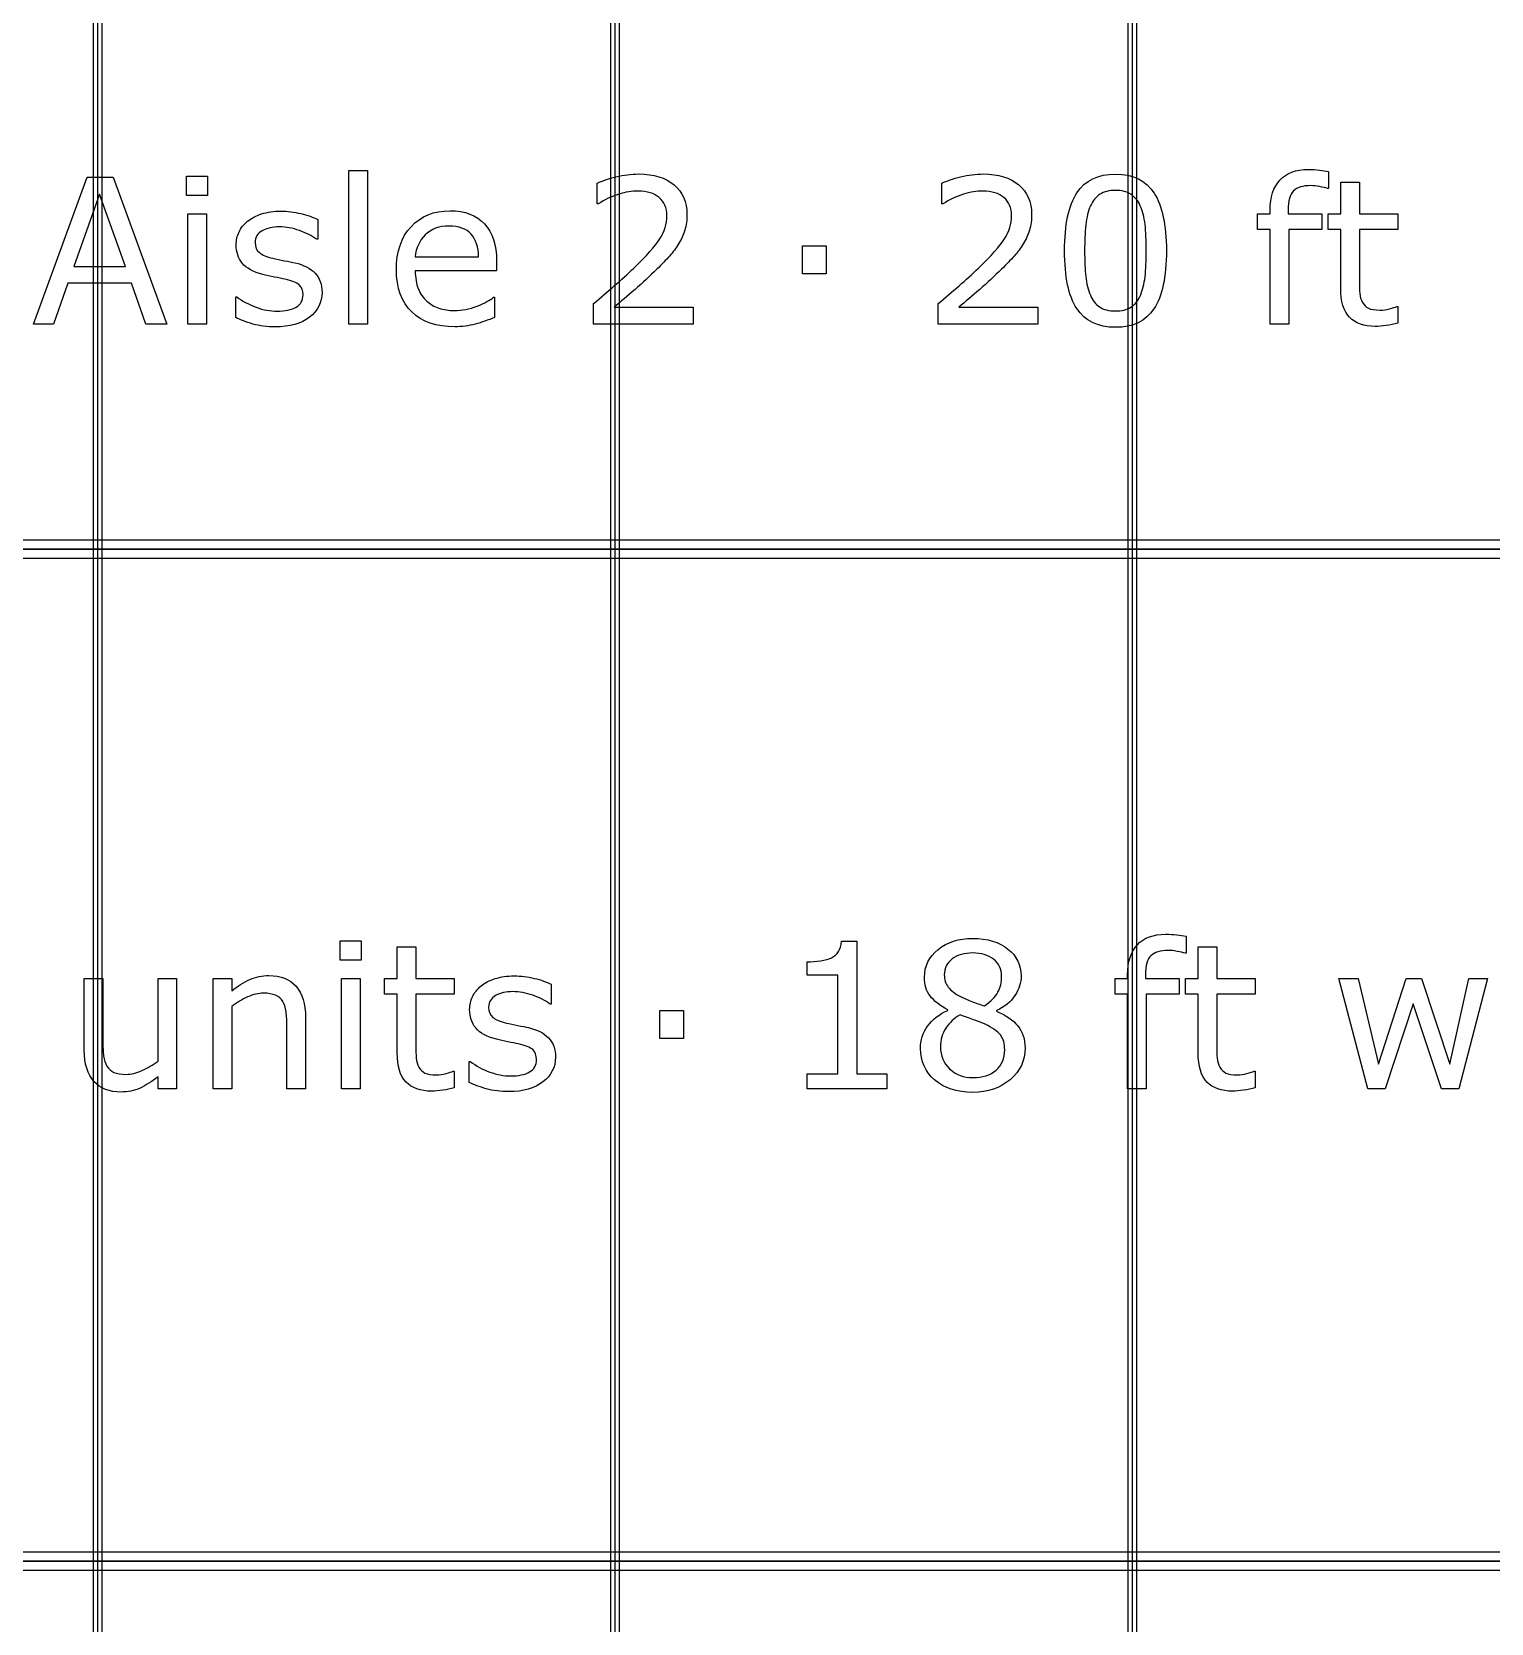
# Model space of a CAD drawing. Extents: x -13 to 750, y 12 to 2314.
# Drawn here: x 139.1 to 204, y 2080.1 to 2150.9 of the extents above; entities that cross this region are included whole.
import ezdxf

# ---------------------------------------------------------------- set-up
doc = ezdxf.new("R2010")
doc.units = 0
doc.layers.get('0').update_dxf_attribs({"linetype": 'CONTINUOUS'})

msp = doc.modelspace()

# ---------------------------------------------------------------- linework, layer by layer
at = {"color": 7}
for points in [[(141.80078, 2269.89), (141.80078, 2011.89), (142.19922, 2011.89), (142.19922, 2269.89)], [(164.80078, 2269.89), (164.80078, 2011.89), (165.19922, 2011.89), (165.19922, 2269.89)], [(187.80078, 2269.89), (187.80078, 2011.89), (188.19922, 2011.89), (188.19922, 2269.89)], [(44, 2153.89), (268, 2153.89), (268, 2127.89), (44, 2127.89)], [(145.073, 2137.89), (144.14575, 2137.89), (143.50415, 2139.71373), (140.67407, 2139.71373), (140.03247, 2137.89), (139.14917, 2137.89), (141.53101, 2144.43346), (142.69116, 2144.43346)], [(146.88794, 2143.62047), (145.9563, 2143.62047), (145.9563, 2144.4774), (146.88794, 2144.4774)], [(153.9939, 2137.89), (153.16772, 2137.89), (153.16772, 2144.72789), (153.9939, 2144.72789)], [(143.23608, 2140.4608), (142.08911, 2143.6732), (140.93774, 2140.4608)], [(146.83521, 2137.89), (146.00903, 2137.89), (146.00903, 2142.79869), (146.83521, 2142.79869)], [(174.38892, 2140.13561), (173.33862, 2140.13561), (173.33862, 2141.37926), (174.38892, 2141.37926)], [(189.51489, 2141.16393)], [(151.97681, 2139.30504)], [(188.35912, 2139.16881)], [(43.599609, 2128.29039), (43.599609, 2082.48961), (268.40039, 2082.48961), (268.40039, 2128.29039)], [(44, 2127.89), (268, 2127.89), (268, 2082.89), (44, 2082.89)], [(44.400391, 2127.48961), (267.59961, 2127.48961), (267.59961, 2083.29039), (44.400391, 2083.29039)], [(153.71924, 2109.62047), (152.7876, 2109.62047), (152.7876, 2110.4774), (153.71924, 2110.4774)], [(153.6665, 2103.89), (152.84033, 2103.89), (152.84033, 2108.79869), (153.6665, 2108.79869)], [(182.19141, 2108.90855)], [(203.79492, 2108.79869), (202.51611, 2103.89), (201.75146, 2103.89), (200.49023, 2107.67369), (199.23779, 2103.89), (198.47754, 2103.89), (197.18555, 2108.79869), (198.04687, 2108.79869), (198.94775, 2104.99742), (200.17383, 2108.79869), (200.85498, 2108.79869), (202.11182, 2104.99742), (202.96436, 2108.79869)], [(168.0498, 2106.13556), (166.99951, 2106.13556), (166.99951, 2107.37921), (168.0498, 2107.37921)], [(182.32764, 2105.63023)], [(183.23291, 2105.71372)], [(162.35449, 2105.30499)], [(44, 2082.89), (268, 2082.89), (268, 2056.89), (44, 2056.89)]]:
    msp.add_lwpolyline(points, close=True, dxfattribs=at)
for points in [[(142, 2269.89), (142, 2011.89)], [(165, 2269.89), (165, 2011.89)], [(188, 2269.89), (188, 2011.89)], [(196.72637, 2144.68394), (196.72632, 2143.92809)], [(164.25513, 2143.23814), (164.21123, 2143.23814), (164.21123, 2144.161)], [(179.57886, 2143.23814), (179.53496, 2143.23814), (179.53496, 2144.161)], [(196.72632, 2143.92809), (196.68242, 2143.92809)], [(197.26685, 2139.49405), (197.26685, 2142.10441), (196.70874, 2142.10441), (196.70874, 2142.79874), (197.26685, 2142.79874), (197.26685, 2144.20939), (198.09302, 2144.20939), (198.09302, 2142.79874), (199.7981, 2142.79874), (199.7981, 2142.10441), (198.09302, 2142.10441), (198.09302, 2139.86759)], [(151.7834, 2142.54822), (151.7834, 2141.66492), (151.7395, 2141.66492)], [(194.92901, 2142.96564), (194.92901, 2142.79865), (196.41875, 2142.79865), (196.41875, 2142.10432), (194.95537, 2142.10432), (194.95537, 2137.89), (194.1292, 2137.89), (194.1292, 2142.10436), (193.57109, 2142.10436), (193.57109, 2142.79869), (194.1292, 2142.79869), (194.1292, 2142.96129)], [(156.12085, 2140.89146), (158.93335, 2140.89146)], [(159.73755, 2140.25865), (156.12085, 2140.25865)], [(159.7375, 2140.70689), (159.73755, 2140.25865)], [(148.14038, 2138.18443), (148.14038, 2139.11168), (148.18428, 2139.11168)], [(159.59692, 2139.08971), (159.64082, 2139.08971), (159.64082, 2138.18883)], [(168.47827, 2137.89), (164.04858, 2137.89), (164.04858, 2138.80846)], [(183.802, 2137.89), (179.37231, 2137.89), (179.37231, 2138.80846)], [(164.95828, 2138.64146), (168.4783, 2138.64146), (168.47827, 2137.89)], [(180.28201, 2138.64146), (183.80203, 2138.64146), (183.802, 2137.89)], [(199.75417, 2138.67664), (199.79807, 2138.67664), (199.7981, 2137.93395)], [(190.38716, 2110.68394), (190.38721, 2109.92809)], [(155.31885, 2105.494), (155.31885, 2108.10436), (154.76074, 2108.10436), (154.76074, 2108.79869), (155.31885, 2108.79869), (155.31885, 2110.20934), (156.14502, 2110.20934), (156.14502, 2108.79869), (157.8501, 2108.79869), (157.8501, 2108.10436), (156.14502, 2108.10436), (156.14502, 2105.86754)], [(175.07227, 2110.45539), (175.75342, 2110.45539), (175.75342, 2104.55793), (177.08936, 2104.55793), (177.08936, 2103.89)], [(190.38721, 2109.92809), (190.34321, 2109.92809)], [(190.92773, 2105.49405), (190.92773, 2108.10441), (190.36963, 2108.10441), (190.36963, 2108.79874), (190.92773, 2108.79874), (190.92773, 2110.20939), (191.75391, 2110.20939), (191.75391, 2108.79874), (193.45898, 2108.79874), (193.45898, 2108.10441), (191.75391, 2108.10441), (191.75391, 2105.86759)], [(177.08936, 2103.89), (173.54736, 2103.89), (173.54736, 2104.55797), (174.90967, 2104.55797), (174.90967, 2108.94371), (173.54736, 2108.94371), (173.54736, 2109.54137)], [(141.40576, 2105.61266), (141.40576, 2108.79869), (142.23193, 2108.79869), (142.23193, 2106.00377)], [(144.68412, 2105.13364), (144.68412, 2108.79868), (145.51029, 2108.79868), (145.51025, 2103.89)], [(147.96245, 2107.55506), (147.96245, 2103.89), (147.13628, 2103.89), (147.13628, 2108.79869), (147.96245, 2108.79869), (147.96245, 2108.25377)], [(162.16109, 2108.54817), (162.16109, 2107.66487), (162.11719, 2107.66487)], [(188.58979, 2108.96564), (188.58979, 2108.79865), (190.07954, 2108.79865), (190.07954, 2108.10432), (188.61616, 2108.10432), (188.61616, 2103.89), (187.78999, 2103.89), (187.78999, 2108.10436), (187.23188, 2108.10436), (187.23188, 2108.79869), (187.78999, 2108.79869), (187.78999, 2108.96129)], [(151.24077, 2107.07604), (151.24072, 2103.89)], [(179.79199, 2107.38365), (179.79199, 2107.41005)], [(181.96729, 2107.37489), (181.96729, 2107.34849)], [(151.24072, 2103.89), (150.41455, 2103.89), (150.41455, 2106.68492)], [(158.51807, 2104.18438), (158.51807, 2105.11163), (158.56197, 2105.11163)], [(145.51025, 2103.89), (144.68408, 2103.89), (144.68408, 2104.43492)], [(157.80617, 2104.67659), (157.85007, 2104.67659), (157.8501, 2103.9339)], [(193.41507, 2104.67664), (193.45897, 2104.67664), (193.45898, 2103.93395)]]:
    msp.add_lwpolyline(points, dxfattribs=at)
for points in [[(164.21123, 2144.161), (164.419237, 2144.263533), (164.696093, 2144.357283), (165.0418, 2144.44225)], [(165.0418, 2144.44225), (165.390433, 2144.52721), (165.727347, 2144.56969), (166.05254, 2144.56969)], [(166.05254, 2144.56969), (166.72344, 2144.56969), (167.24932, 2144.40709), (167.63018, 2144.08189)], [(179.53496, 2144.161), (179.742967, 2144.263533), (180.019823, 2144.357283), (180.36553, 2144.44225)], [(180.36553, 2144.44225), (180.714163, 2144.52721), (181.051077, 2144.56969), (181.37627, 2144.56969)], [(181.37627, 2144.56969), (182.04717, 2144.56969), (182.57305, 2144.40709), (182.95391, 2144.08189)], [(185.53784, 2143.73033), (185.904053, 2144.28697), (186.475343, 2144.56529), (187.25171, 2144.56529)], [(187.25171, 2144.56529), (188.036863, 2144.56529), (188.609617, 2144.282577), (188.96997, 2143.71715)], [(194.56426, 2144.30162), (194.8543, 2144.6151), (195.273243, 2144.77184), (195.82109, 2144.77184)], [(195.82109, 2144.77184), (196.005663, 2144.77184), (196.171193, 2144.76304), (196.31768, 2144.74544)], [(196.31768, 2144.74544), (196.467093, 2144.72784), (196.603323, 2144.70734), (196.72637, 2144.68394)], [(166.03052, 2143.80943), (165.76392, 2143.80943), (165.475343, 2143.762557), (165.16479, 2143.66881)], [(166.96655, 2143.51939), (166.743897, 2143.71275), (166.431887, 2143.80943), (166.03052, 2143.80943)], [(167.63018, 2144.08189), (168.01104, 2143.75963), (168.20147, 2143.321643), (168.20147, 2142.76793)], [(181.35425, 2143.80943), (181.08765, 2143.80943), (180.799077, 2143.762557), (180.48853, 2143.66881)], [(182.29028, 2143.51939), (182.067627, 2143.71275), (181.755617, 2143.80943), (181.35425, 2143.80943)], [(182.95391, 2144.08189), (183.33477, 2143.75963), (183.5252, 2143.321643), (183.5252, 2142.76793)], [(184.98853, 2141.15514), (184.98853, 2142.318227), (185.171633, 2143.176623), (185.53784, 2143.73033)], [(187.25171, 2143.8402), (186.976317, 2143.8402), (186.7478, 2143.78307), (186.56616, 2143.66881)], [(187.93286, 2143.66881), (187.75708, 2143.78307), (187.53003, 2143.8402), (187.25171, 2143.8402)], [(194.1292, 2142.96129), (194.1292, 2143.544297), (194.27422, 2143.991073), (194.56426, 2144.30162)], [(195.16631, 2143.81379), (195.00811, 2143.658517), (194.92901, 2143.3758), (194.92901, 2142.96564)], [(195.93975, 2144.05109), (195.585257, 2144.05109), (195.327443, 2143.97199), (195.16631, 2143.81379)], [(196.32647, 2144.00719), (196.179983, 2144.036457), (196.051077, 2144.05109), (195.93975, 2144.05109)], [(196.68242, 2143.92809), (196.5916, 2143.954423), (196.47295, 2143.98079), (196.32647, 2144.00719)], [(165.16479, 2143.66881), (164.854243, 2143.575057), (164.551023, 2143.4315), (164.25513, 2143.23814)], [(167.30493, 2142.72398), (167.30493, 2143.063827), (167.192137, 2143.328963), (166.96655, 2143.51939)], [(180.48853, 2143.66881), (180.177983, 2143.575057), (179.87476, 2143.4315), (179.57886, 2143.23814)], [(182.62866, 2142.72398), (182.62866, 2143.063827), (182.515867, 2143.328963), (182.29028, 2143.51939)], [(186.13989, 2143.15025), (186.040283, 2142.933457), (185.971437, 2142.650743), (185.93335, 2142.30211)], [(186.56616, 2143.66881), (186.387453, 2143.55455), (186.245363, 2143.381697), (186.13989, 2143.15025)], [(188.35474, 2143.15904), (188.2522, 2143.384627), (188.111573, 2143.55455), (187.93286, 2143.66881)], [(188.56567, 2142.32408), (188.530537, 2142.652207), (188.460227, 2142.930527), (188.35474, 2143.15904)], [(188.96997, 2143.71715), (189.33325, 2143.15465), (189.51489, 2142.303577), (189.51489, 2141.16393)], [(148.28535, 2141.99012), (148.37031, 2142.168827), (148.49775, 2142.328493), (148.66767, 2142.46912)], [(148.66767, 2142.46912), (148.831737, 2142.606813), (149.039747, 2142.715213), (149.2917, 2142.79432)], [(149.2917, 2142.79432), (149.54658, 2142.876347), (149.83076, 2142.91736), (150.14424, 2142.91736)], [(150.14424, 2142.91736), (150.437207, 2142.91736), (150.733103, 2142.88074), (151.03193, 2142.8075)], [(151.03193, 2142.8075), (151.33369, 2142.737187), (151.58418, 2142.65076), (151.7834, 2142.54822)], [(155.93623, 2142.2274), (156.375683, 2142.69908), (156.95283, 2142.93492), (157.66767, 2142.93492)], [(157.66767, 2142.93492), (158.329783, 2142.93492), (158.83955, 2142.74156), (159.19697, 2142.35484)], [(159.19697, 2142.35484), (159.557323, 2141.968127), (159.7375, 2141.41881), (159.7375, 2140.70689)], [(166.99292, 2141.68248), (167.200927, 2142.004747), (167.30493, 2142.351913), (167.30493, 2142.72398)], [(168.20147, 2142.76793), (168.20147, 2142.518903), (168.169237, 2142.285993), (168.10477, 2142.0692)], [(182.31665, 2141.68248), (182.524657, 2142.004747), (182.62866, 2142.351913), (182.62866, 2142.72398)], [(183.5252, 2142.76793), (183.5252, 2142.518903), (183.492967, 2142.285993), (183.4285, 2142.0692)], [(188.62277, 2141.16393), (188.62277, 2141.609237), (188.603737, 2141.995953), (188.56567, 2142.32408)], [(148.1623, 2141.41883), (148.1623, 2141.620977), (148.203317, 2141.811407), (148.28535, 2141.99012)], [(149.31812, 2142.04285), (149.110107, 2141.928597), (149.0061, 2141.75721), (149.0061, 2141.52869)], [(150.08276, 2142.21863), (149.781007, 2142.21863), (149.526127, 2142.160037), (149.31812, 2142.04285)], [(150.97046, 2142.05604), (150.6687, 2142.164433), (150.3728, 2142.21863), (150.08276, 2142.21863)], [(151.7395, 2141.66492), (151.528567, 2141.820193), (151.27222, 2141.950567), (150.97046, 2142.05604)], [(155.28144, 2140.31578), (155.28144, 2141.118513), (155.499703, 2141.75572), (155.93623, 2142.2274)], [(156.5647, 2141.86266), (156.303953, 2141.601913), (156.156003, 2141.27818), (156.12085, 2140.89146)], [(157.62378, 2142.25377), (157.1814, 2142.25377), (156.828373, 2142.1234), (156.5647, 2141.86266)], [(158.60376, 2141.89781), (158.389893, 2142.135117), (158.063233, 2142.25377), (157.62378, 2142.25377)], [(158.93335, 2140.89146), (158.930683, 2141.32506), (158.82082, 2141.66051), (158.60376, 2141.89781)], [(165.83716, 2140.38609), (166.39966, 2140.931017), (166.784913, 2141.363147), (166.99292, 2141.68248)], [(168.10477, 2142.0692), (168.043237, 2141.855333), (167.95095, 2141.65172), (167.82791, 2141.45836)], [(181.16089, 2140.38609), (181.72339, 2140.931017), (182.108643, 2141.363147), (182.31665, 2141.68248)], [(183.4285, 2142.0692), (183.366967, 2141.855333), (183.27468, 2141.65172), (183.15164, 2141.45836)], [(185.93335, 2142.30211), (185.898217, 2141.953477), (185.88065, 2141.571153), (185.88065, 2141.15514)], [(148.43037, 2140.60145), (148.251657, 2140.824103), (148.1623, 2141.096563), (148.1623, 2141.41883)], [(149.0061, 2141.52869), (149.0061, 2141.326543), (149.06909, 2141.1742), (149.19507, 2141.07166)], [(149.19507, 2141.07166), (149.318117, 2140.96912), (149.517333, 2140.885623), (149.79272, 2140.82117)], [(167.42361, 2140.92223), (167.27127, 2140.746443), (167.085237, 2140.551617), (166.86551, 2140.33775)], [(167.82791, 2141.45836), (167.71365, 2141.27672), (167.578883, 2141.09801), (167.42361, 2140.92223)], [(182.74734, 2140.92223), (182.595, 2140.746443), (182.408967, 2140.551617), (182.18924, 2140.33775)], [(183.15164, 2141.45836), (183.03738, 2141.27672), (182.902613, 2141.09801), (182.74734, 2140.92223)], [(185.52905, 2138.58873), (185.168703, 2139.14537), (184.98853, 2140.00084), (184.98853, 2141.15514)], [(185.88065, 2141.15514), (185.88065, 2140.698107), (185.89675, 2140.31578), (185.92895, 2140.00816)], [(188.56567, 2140.00377), (188.603737, 2140.326037), (188.62277, 2140.712757), (188.62277, 2141.16393)], [(189.51489, 2141.16393), (189.51489, 2139.989123), (189.33032, 2139.12633), (188.96118, 2138.57555)], [(149.34883, 2140.10047), (148.918163, 2140.21473), (148.61201, 2140.381723), (148.43037, 2140.60145)], [(149.79272, 2140.82117), (149.945067, 2140.786037), (150.11499, 2140.75088), (150.30249, 2140.7157)], [(150.30249, 2140.7157), (150.492917, 2140.680567), (150.65112, 2140.648333), (150.7771, 2140.619)], [(150.7771, 2140.619), (151.160887, 2140.531113), (151.456783, 2140.380237), (151.66479, 2140.16637)], [(155.96699, 2138.43492), (155.509957, 2138.877307), (155.28144, 2139.50426), (155.28144, 2140.31578)], [(156.12085, 2140.25865), (156.12085, 2139.956897), (156.16626, 2139.693227), (156.25708, 2139.46764)], [(164.97144, 2139.59947), (165.281987, 2139.863143), (165.57056, 2140.12535), (165.83716, 2140.38609)], [(166.86551, 2140.33775), (166.55203, 2140.030137), (166.2283, 2139.73131), (165.89432, 2139.44127)], [(180.29517, 2139.59947), (180.605717, 2139.863143), (180.89429, 2140.12535), (181.16089, 2140.38609)], [(182.18924, 2140.33775), (181.87576, 2140.030137), (181.55203, 2139.73131), (181.21805, 2139.44127)], [(149.86299, 2139.98621), (149.67549, 2140.021343), (149.504103, 2140.05943), (149.34883, 2140.10047)], [(150.32441, 2139.89391), (150.207223, 2139.92031), (150.053417, 2139.951077), (149.86299, 2139.98621)], [(150.96601, 2139.63902), (150.854683, 2139.738633), (150.640817, 2139.823597), (150.32441, 2139.89391)], [(151.13301, 2139.19957), (151.13301, 2139.39293), (151.077343, 2139.539413), (150.96601, 2139.63902)], [(151.66479, 2140.16637), (151.872803, 2139.94957), (151.97681, 2139.66246), (151.97681, 2139.30504)], [(164.04858, 2138.80846), (164.3562, 2139.072127), (164.66382, 2139.335797), (164.97144, 2139.59947)], [(179.37231, 2138.80846), (179.67993, 2139.072127), (179.98755, 2139.335797), (180.29517, 2139.59947)], [(185.92895, 2140.00816), (185.96115, 2139.700547), (186.029997, 2139.425157), (186.13549, 2139.18199)], [(188.35913, 2139.16881), (188.46167, 2139.406117), (188.530517, 2139.684437), (188.56567, 2140.00377)], [(197.65796, 2138.19767), (197.39722, 2138.467197), (197.26685, 2138.899323), (197.26685, 2139.49405)], [(198.09302, 2139.86759), (198.09302, 2139.609777), (198.098887, 2139.407627), (198.11062, 2139.26114)], [(148.18428, 2139.11168), (148.44502, 2138.915393), (148.735057, 2138.758653), (149.05439, 2138.64146)], [(150.82539, 2138.64586), (151.03047, 2138.763047), (151.13301, 2138.947617), (151.13301, 2139.19957)], [(151.97681, 2139.30504), (151.97681, 2138.8568), (151.790773, 2138.489123), (151.4187, 2138.20201)], [(156.25708, 2139.46764), (156.3479, 2139.24498), (156.472413, 2139.061873), (156.63062, 2138.91832)], [(156.63062, 2138.91832), (156.78296, 2138.777693), (156.963133, 2138.672223), (157.17114, 2138.60191)], [(158.87183, 2138.6942), (159.21167, 2138.828967), (159.453367, 2138.960803), (159.59692, 2139.08971)], [(165.89432, 2139.44127), (165.560333, 2139.154163), (165.24832, 2138.88756), (164.95828, 2138.64146)], [(181.21805, 2139.44127), (180.884063, 2139.154163), (180.57205, 2138.88756), (180.28201, 2138.64146)], [(186.13549, 2139.18199), (186.23217, 2138.953477), (186.3684, 2138.77916), (186.54418, 2138.65904)], [(187.93725, 2138.65025), (188.11889, 2138.76451), (188.259513, 2138.937363), (188.35912, 2139.16881)], [(198.11062, 2139.26114), (198.122353, 2139.117587), (198.163367, 2138.982823), (198.23366, 2138.85685)], [(198.23366, 2138.85685), (198.298127, 2138.739663), (198.386017, 2138.653237), (198.49733, 2138.59757)], [(148.90063, 2137.89879), (148.598877, 2137.986683), (148.34546, 2138.081897), (148.14038, 2138.18443)], [(149.05439, 2138.64146), (149.37373, 2138.527207), (149.679883, 2138.47008), (149.97285, 2138.47008)], [(151.4187, 2138.20201), (151.04956, 2137.914903), (150.54419, 2137.77135), (149.90259, 2137.77135)], [(149.97285, 2138.47008), (150.33613, 2138.47008), (150.62031, 2138.528673), (150.82539, 2138.64586)], [(157.87422, 2137.77574), (157.059767, 2137.77574), (156.424023, 2137.995467), (155.96699, 2138.43492)], [(157.17114, 2138.60191), (157.38208, 2138.531603), (157.613527, 2138.49645), (157.86548, 2138.49645)], [(157.86548, 2138.49645), (158.199467, 2138.49645), (158.534917, 2138.562367), (158.87183, 2138.6942)], [(159.64082, 2138.18883), (159.3625, 2138.071643), (159.07832, 2137.973497), (158.78828, 2137.89439)], [(187.25171, 2137.75377), (186.46655, 2137.75377), (185.89233, 2138.03209), (185.52905, 2138.58873)], [(186.54418, 2138.65904), (186.722893, 2138.538927), (186.958733, 2138.47887), (187.2517, 2138.47887)], [(187.2517, 2138.47887), (187.527087, 2138.47887), (187.755603, 2138.535997), (187.93725, 2138.65025)], [(188.96118, 2138.57555), (188.594973, 2138.027697), (188.02515, 2137.75377), (187.25171, 2137.75377)], [(198.80054, 2137.79337), (198.29956, 2137.79337), (197.9187, 2137.928137), (197.65796, 2138.19767)], [(198.49733, 2138.59757), (198.61159, 2138.544837), (198.784443, 2138.51847), (199.01589, 2138.51847)], [(199.01589, 2138.51847), (199.150657, 2138.51847), (199.29128, 2138.537503), (199.43776, 2138.57557)], [(199.43776, 2138.57557), (199.584247, 2138.61657), (199.689717, 2138.65026), (199.75417, 2138.67664)], [(149.90259, 2137.77135), (149.53931, 2137.77135), (149.205323, 2137.81383), (148.90063, 2137.89879)], [(158.78828, 2137.89439), (158.49824, 2137.81529), (158.193553, 2137.77574), (157.87422, 2137.77574)], [(199.28833, 2137.83287), (199.10669, 2137.806537), (198.944093, 2137.79337), (198.80054, 2137.79337)], [(199.7981, 2137.93395), (199.642827, 2137.89295), (199.472903, 2137.859257), (199.28833, 2137.83287)], [(179.36572, 2110.09071), (179.77002, 2110.418837), (180.28418, 2110.5829), (180.9082, 2110.5829)], [(180.9082, 2110.5829), (181.56152, 2110.5829), (182.083007, 2110.426163), (182.47266, 2110.11269)], [(188.22505, 2110.30162), (188.51509, 2110.6151), (188.934033, 2110.77184), (189.48188, 2110.77184)], [(189.48188, 2110.77184), (189.666453, 2110.77184), (189.831983, 2110.76304), (189.97847, 2110.74544)], [(189.97847, 2110.74544), (190.127883, 2110.72784), (190.264113, 2110.70734), (190.38716, 2110.68394)], [(174.61963, 2109.7215), (174.754397, 2109.794747), (174.859867, 2109.887033), (174.93604, 2109.99836)], [(174.93604, 2109.99836), (175.01514, 2110.11262), (175.06055, 2110.264963), (175.07227, 2110.45539)], [(178.75928, 2108.86024), (178.75928, 2109.352433), (178.961427, 2109.76259), (179.36572, 2110.09071)], [(180.90381, 2109.93688), (180.53467, 2109.93688), (180.231447, 2109.848987), (179.99414, 2109.6732)], [(181.82666, 2109.65563), (181.586427, 2109.84313), (181.27881, 2109.93688), (180.90381, 2109.93688)], [(182.47266, 2110.11269), (182.862307, 2109.79921), (183.05713, 2109.40077), (183.05713, 2108.91737)], [(187.78999, 2108.96129), (187.78999, 2109.544297), (187.93501, 2109.991073), (188.22505, 2110.30162)], [(188.8271, 2109.81379), (188.668893, 2109.658517), (188.58979, 2109.3758), (188.58979, 2108.96564)], [(189.60054, 2110.05109), (189.246047, 2110.05109), (188.988233, 2109.97199), (188.8271, 2109.81379)], [(189.98725, 2110.00719), (189.84077, 2110.036457), (189.711867, 2110.05109), (189.60054, 2110.05109)], [(190.34321, 2109.92809), (190.25239, 2109.954423), (190.133737, 2109.98079), (189.98725, 2110.00719)], [(173.54736, 2109.54137), (173.731933, 2109.54137), (173.929687, 2109.556003), (174.14062, 2109.58527)], [(174.14062, 2109.58527), (174.35156, 2109.61747), (174.51123, 2109.66288), (174.61963, 2109.7215)], [(179.99414, 2109.6732), (179.759767, 2109.49742), (179.64258, 2109.260117), (179.64258, 2108.96129)], [(182.19141, 2108.90855), (182.19141, 2109.22203), (182.069827, 2109.471057), (181.82666, 2109.65563)], [(147.96245, 2108.25377), (148.220263, 2108.467637), (148.486867, 2108.63463), (148.76226, 2108.75475)], [(148.76226, 2108.75475), (149.037647, 2108.874863), (149.32036, 2108.93492), (149.6104, 2108.93492)], [(149.6104, 2108.93492), (150.140673, 2108.93492), (150.54497, 2108.775253), (150.82329, 2108.45592)], [(150.82329, 2108.45592), (151.10161, 2108.13658), (151.24077, 2107.67662), (151.24077, 2107.07604)], [(158.66305, 2107.99007), (158.74801, 2108.168777), (158.87545, 2108.328443), (159.04537, 2108.46907)], [(159.04537, 2108.46907), (159.20943, 2108.606763), (159.417437, 2108.715163), (159.66939, 2108.79427)], [(159.66939, 2108.79427), (159.924277, 2108.876297), (160.208457, 2108.91731), (160.52193, 2108.91731)], [(160.52193, 2108.91731), (160.814903, 2108.91731), (161.110803, 2108.88069), (161.40963, 2108.80745)], [(161.40963, 2108.80745), (161.711383, 2108.737137), (161.96187, 2108.65071), (162.16109, 2108.54817)], [(179.00977, 2108.02528), (178.842777, 2108.24794), (178.75928, 2108.52626), (178.75928, 2108.86024)], [(179.64258, 2108.96129), (179.64258, 2108.75035), (179.701173, 2108.567243), (179.81836, 2108.41197)], [(179.81836, 2108.41197), (179.93848, 2108.25963), (180.118657, 2108.1234), (180.35889, 2108.00328)], [(182.02441, 2108.18785), (182.135743, 2108.395857), (182.19141, 2108.63609), (182.19141, 2108.90855)], [(183.05713, 2108.91737), (183.05713, 2108.621477), (182.964843, 2108.329973), (182.78027, 2108.04286)], [(148.66997, 2107.98133), (148.423877, 2107.870003), (148.188037, 2107.727913), (147.96245, 2107.55506)], [(149.37749, 2108.14832), (149.151903, 2108.14832), (148.916063, 2108.092657), (148.66997, 2107.98133)], [(149.91362, 2108.05602), (149.775927, 2108.117553), (149.597217, 2108.14832), (149.37749, 2108.14832)], [(150.23003, 2107.78355), (150.15679, 2107.906603), (150.05132, 2107.997427), (149.91362, 2108.05602)], [(150.37505, 2107.31773), (150.348717, 2107.51695), (150.300377, 2107.672223), (150.23003, 2107.78355)], [(158.54, 2107.41878), (158.54, 2107.620927), (158.581017, 2107.811357), (158.66305, 2107.99007)], [(159.6958, 2108.0428), (159.487793, 2107.928547), (159.38379, 2107.75716), (159.38379, 2107.52864)], [(160.46045, 2108.21858), (160.15869, 2108.21858), (159.903807, 2108.159987), (159.6958, 2108.0428)], [(161.34814, 2108.05599), (161.046387, 2108.164383), (160.75049, 2108.21858), (160.46045, 2108.21858)], [(162.11719, 2107.66487), (161.90625, 2107.820143), (161.6499, 2107.950517), (161.34814, 2108.05599)], [(179.79199, 2107.41005), (179.44043, 2107.59755), (179.17969, 2107.802627), (179.00977, 2108.02528)], [(180.35889, 2108.00328), (180.467283, 2107.950547), (180.622557, 2107.8817), (180.82471, 2107.79674)], [(180.82471, 2107.79674), (181.029783, 2107.71178), (181.229, 2107.641467), (181.42236, 2107.5858)], [(181.42236, 2107.5858), (181.7124, 2107.77916), (181.913083, 2107.979843), (182.02441, 2108.18785)], [(182.78027, 2108.04286), (182.595703, 2107.75868), (182.32471, 2107.536023), (181.96729, 2107.37489)], [(150.41455, 2106.68492), (150.41455, 2106.910507), (150.401383, 2107.121443), (150.37505, 2107.31773)], [(158.80807, 2106.6014), (158.629357, 2106.824053), (158.54, 2107.096513), (158.54, 2107.41878)], [(159.38379, 2107.52864), (159.38379, 2107.326493), (159.446777, 2107.17415), (159.57275, 2107.07161)], [(159.57275, 2107.07161), (159.695797, 2106.96907), (159.895017, 2106.885573), (160.17041, 2106.82112)], [(178.8999, 2106.68053), (179.11084, 2106.97643), (179.408203, 2107.210803), (179.79199, 2107.38365)], [(180.3457, 2107.1815), (180.082033, 2107.037947), (179.869633, 2106.843123), (179.7085, 2106.59703)], [(181.00049, 2106.94859), (180.836423, 2107.004257), (180.61816, 2107.081893), (180.3457, 2107.1815)], [(181.45312, 2106.76842), (181.315427, 2106.832887), (181.16455, 2106.892943), (181.00049, 2106.94859)], [(181.96729, 2107.34849), (182.377443, 2107.172703), (182.690917, 2106.955907), (182.90771, 2106.6981)], [(159.72652, 2106.10042), (159.29586, 2106.21468), (158.98971, 2106.381673), (158.80807, 2106.6014)], [(160.17041, 2106.82112), (160.322757, 2106.785987), (160.49268, 2106.75083), (160.68018, 2106.71565)], [(160.68018, 2106.71565), (160.870607, 2106.680517), (161.02881, 2106.648283), (161.15479, 2106.61895)], [(161.15479, 2106.61895), (161.538577, 2106.531063), (161.834473, 2106.380187), (162.04248, 2106.16632)], [(178.5835, 2105.69615), (178.5835, 2106.05943), (178.688967, 2106.387557), (178.8999, 2106.68053)], [(179.7085, 2106.59703), (179.550293, 2106.350937), (179.47119, 2106.072617), (179.47119, 2105.76207)], [(182.14746, 2106.27623), (182.030273, 2106.44029), (181.798827, 2106.604353), (181.45312, 2106.76842)], [(182.32764, 2105.63023), (182.32764, 2105.899763), (182.26758, 2106.115097), (182.14746, 2106.27623)], [(182.90771, 2106.6981), (183.12451, 2106.440287), (183.23291, 2106.11216), (183.23291, 2105.71372)], [(141.83643, 2104.22398), (141.549317, 2104.540387), (141.40576, 2105.00328), (141.40576, 2105.61266)], [(142.23193, 2106.00377), (142.23193, 2105.754743), (142.243663, 2105.540877), (142.26713, 2105.36217)], [(156.14502, 2105.86754), (156.14502, 2105.609727), (156.150887, 2105.407577), (156.16262, 2105.26109)], [(160.24068, 2105.98616), (160.05318, 2106.021293), (159.881793, 2106.05938), (159.72652, 2106.10042)], [(160.70211, 2105.89386), (160.584923, 2105.92026), (160.431113, 2105.951027), (160.24068, 2105.98616)], [(161.34371, 2105.63897), (161.232383, 2105.738583), (161.018517, 2105.823547), (160.70211, 2105.89386)], [(161.5107, 2105.19952), (161.5107, 2105.39288), (161.455037, 2105.539363), (161.34371, 2105.63897)], [(162.04248, 2106.16632), (162.250487, 2105.94952), (162.35449, 2105.66241), (162.35449, 2105.30499)], [(179.21191, 2104.2899), (178.79297, 2104.656113), (178.5835, 2105.124863), (178.5835, 2105.69615)], [(179.47119, 2105.76207), (179.47119, 2105.366563), (179.60742, 2105.039903), (179.87988, 2104.78209)], [(181.94092, 2104.72496), (182.198733, 2104.944687), (182.32764, 2105.246443), (182.32764, 2105.63023)], [(183.23291, 2105.71373), (183.23291, 2105.148303), (183.01172, 2104.67809), (182.56934, 2104.30309)], [(191.75391, 2105.86759), (191.75391, 2105.609777), (191.759777, 2105.407627), (191.77151, 2105.26114)], [(142.26713, 2105.36217), (142.290597, 2105.18639), (142.3404, 2105.03551), (142.41654, 2104.90953)], [(142.41654, 2104.90953), (142.495647, 2104.780623), (142.598187, 2104.686873), (142.72416, 2104.62828)], [(143.97221, 2104.70737), (144.22709, 2104.818703), (144.464393, 2104.960793), (144.68412, 2105.13364)], [(155.70996, 2104.19762), (155.44922, 2104.467147), (155.31885, 2104.899273), (155.31885, 2105.494)], [(156.16262, 2105.26109), (156.174353, 2105.117537), (156.215367, 2104.982773), (156.28566, 2104.8568)], [(156.28566, 2104.8568), (156.350127, 2104.739613), (156.43802, 2104.653187), (156.54934, 2104.59752)], [(158.56197, 2105.11163), (158.82271, 2104.915343), (159.11275, 2104.758603), (159.43209, 2104.64141)], [(161.20308, 2104.64581), (161.40816, 2104.762997), (161.5107, 2104.947567), (161.5107, 2105.19952)], [(162.35449, 2105.30499), (162.35449, 2104.85675), (162.168457, 2104.489073), (161.79639, 2104.20196)], [(191.31885, 2104.19767), (191.058103, 2104.467197), (190.92773, 2104.899323), (190.92773, 2105.49405)], [(191.77151, 2105.26114), (191.783243, 2105.117587), (191.82426, 2104.982823), (191.89456, 2104.85685)], [(191.89456, 2104.85685), (191.959027, 2104.739663), (192.046917, 2104.653237), (192.15823, 2104.59757)], [(143.04053, 2103.75377), (142.524903, 2103.75377), (142.123537, 2103.910507), (141.83643, 2104.22398)], [(142.72416, 2104.62828), (142.85014, 2104.56968), (143.033247, 2104.54038), (143.27348, 2104.54038)], [(143.27348, 2104.54038), (143.487347, 2104.54038), (143.720257, 2104.596043), (143.97221, 2104.70737)], [(144.68408, 2104.43492), (144.40576, 2104.215193), (144.13916, 2104.046737), (143.88428, 2103.92955)], [(156.85254, 2103.79332), (156.35156, 2103.79332), (155.9707, 2103.928087), (155.70996, 2104.19762)], [(156.54934, 2104.59752), (156.663593, 2104.544787), (156.836443, 2104.51842), (157.06789, 2104.51842)], [(157.06789, 2104.51842), (157.202657, 2104.51842), (157.343283, 2104.537453), (157.48977, 2104.57552)], [(157.48977, 2104.57552), (157.63625, 2104.61652), (157.741717, 2104.65021), (157.80617, 2104.67659)], [(159.27832, 2103.89874), (158.97656, 2103.986633), (158.723143, 2104.081847), (158.51807, 2104.18438)], [(159.43209, 2104.64141), (159.751423, 2104.527157), (160.057577, 2104.47003), (160.35055, 2104.47003)], [(161.79639, 2104.20196), (161.42725, 2103.914853), (160.921877, 2103.7713), (160.28027, 2103.7713)], [(160.35055, 2104.47003), (160.71383, 2104.47003), (160.998007, 2104.528623), (161.20308, 2104.64581)], [(180.9082, 2103.74059), (180.19922, 2103.74059), (179.63379, 2103.923693), (179.21191, 2104.2899)], [(179.87988, 2104.78209), (180.15234, 2104.524277), (180.498043, 2104.39537), (180.91699, 2104.39537)], [(182.56934, 2104.30309), (182.129887, 2103.92809), (181.576173, 2103.74059), (180.9082, 2103.74059)], [(180.91699, 2104.39537), (181.344723, 2104.39537), (181.686033, 2104.505233), (181.94092, 2104.72496)], [(192.46143, 2103.79337), (191.96045, 2103.79337), (191.57959, 2103.928137), (191.31885, 2104.19767)], [(192.15823, 2104.59757), (192.27249, 2104.544837), (192.445343, 2104.51847), (192.67679, 2104.51847)], [(192.67679, 2104.51847), (192.811557, 2104.51847), (192.95218, 2104.537503), (193.09866, 2104.57557)], [(193.09866, 2104.57557), (193.245147, 2104.61657), (193.350617, 2104.65026), (193.41507, 2104.67664)], [(143.88428, 2103.92955), (143.629393, 2103.812363), (143.348143, 2103.75377), (143.04053, 2103.75377)], [(157.34033, 2103.83282), (157.15869, 2103.806487), (156.996093, 2103.79332), (156.85254, 2103.79332)], [(157.8501, 2103.9339), (157.694827, 2103.8929), (157.524903, 2103.859207), (157.34033, 2103.83282)], [(160.28027, 2103.7713), (159.91699, 2103.7713), (159.583007, 2103.81378), (159.27832, 2103.89874)], [(192.94922, 2103.83287), (192.76758, 2103.806537), (192.604983, 2103.79337), (192.46143, 2103.79337)], [(193.45898, 2103.93395), (193.303707, 2103.89295), (193.133787, 2103.859257), (192.94922, 2103.83287)]]:
    msp.add_open_spline(points, degree=3, dxfattribs=at)

doc.saveas('drawing.dxf')
